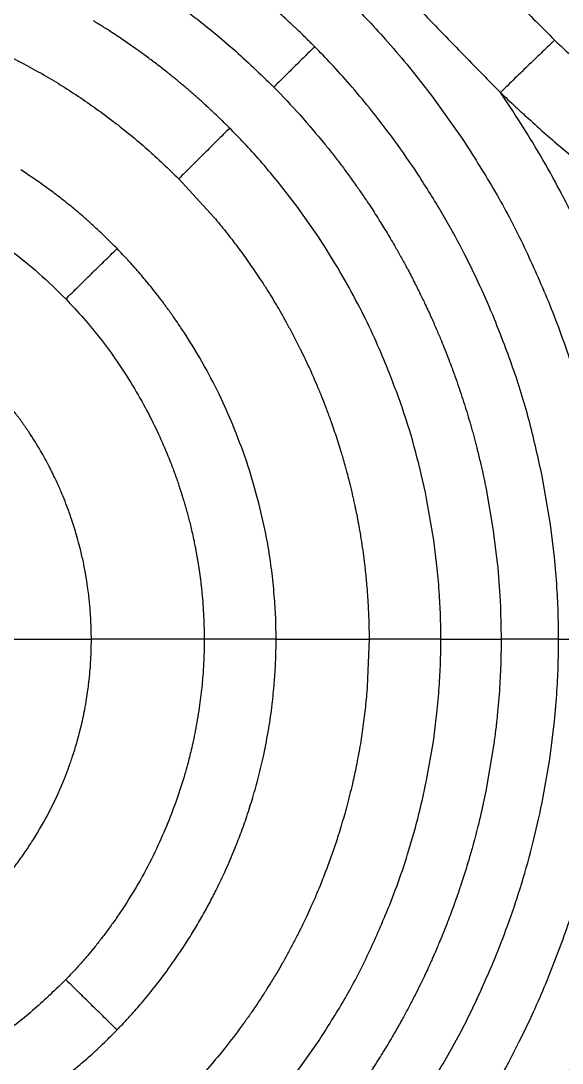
# Model space of a CAD drawing. Extents: x -51 to 27, y -13 to 136.
# Drawn here: x -7.87 to -1.08, y 40.51 to 53.58 of the extents above; entities that cross this region are included whole.
import ezdxf

# ---------------------------------------------------------------- set-up
doc = ezdxf.new("R2010")
doc.units = 0
doc.header["$MEASUREMENT"] = 0
doc.layers.add('GEOMETRY', color=2, linetype='Continuous', lineweight=25)

# ---------------------------------------------------------------- blocks, each defined once
blk = doc.blocks.new('2026 MONTERREY-BLOOM')
at = {"layer": 'GEOMETRY'}
for p, q in [((8.685, -30.715), (8.963, -31.068)), ((8.963, -31.068), (9.346, -31.606)), ((9.943, -31.205), (9.825, -31.03)), ((5.794, -32.112), (6.234, -32.593)), ((7.273, -32.455), (7.026, -32.137)), ((7.552, -32.853), (7.273, -32.455)), ((10.453, -36.448), (10.349, -35.839)), ((9.643, -35.979), (9.732, -36.494)), ((8.991, -36.643), (8.901, -36.119)), ((10.503, -36.857), (10.453, -36.448)), ((9.732, -36.494), (9.786, -36.927)), ((9.034, -36.997), (8.991, -36.643)), ((8.176, -37.67), (8.179, -37.885)), ((8.179, -37.885), (8.156, -38.478)), ((8.985, -39.167), (9.034, -38.772)), ((10.444, -39.389), (10.503, -38.913)), ((8.901, -39.651), (8.985, -39.167)), ((9.74, -39.222), (9.643, -39.791)), ((10.349, -39.931), (10.444, -39.389)), ((7.237, -43.363), (7.552, -42.917))]:
    blk.add_line(p, q, dxfattribs=at)
for points, knots in [([(-36.643, -38.985), (-36.643, -38.748), (-36.643, -38.251), (-36.643, -37.496), (-36.643, -36.717), (-36.642, -35.938), (-36.641, -35.155), (-36.639, -34.37), (-36.634, -33.124), (-36.625, -31.427), (-36.601, -28.728), (-36.556, -25.487), (-36.48, -22.003), (-36.384, -18.826), (-36.269, -15.952), (-36.147, -13.557), (-36.022, -11.643), (-35.908, -10.209), (-35.804, -9.111), (-35.717, -8.347), (-35.671, -7.917), (-35.598, -7.493), (-35.491, -7.08), (-35.34, -6.644), (-35.136, -6.19), (-34.87, -5.728), (-34.56, -5.294), (-34.209, -4.894), (-33.819, -4.53), (-33.396, -4.207), (-32.942, -3.927), (-32.492, -3.708), (-32.054, -3.541), (-31.634, -3.42), (-31.199, -3.331), (-30.75, -3.28), (-30.3, -3.229), (-29.656, -3.161), (-28.817, -3.082), (-27.505, -2.975), (-25.921, -2.869), (-23.953, -2.762), (-21.876, -2.668), (-19.679, -2.587), (-17.251, -2.514), (-14.59, -2.452), (-11.706, -2.403), (-8.819, -2.37), (-5.936, -2.35), (-3.055, -2.342), (-0.598, -2.339), (1.446, -2.34), (3.092, -2.342), (4.754, -2.346), (6.416, -2.353), (8.055, -2.365), (10.408, -2.386), (13.481, -2.429), (16.974, -2.505), (20.148, -2.601), (23.011, -2.715), (25.395, -2.836), (27.307, -2.961), (28.741, -3.074), (29.84, -3.178), (30.606, -3.264), (31.038, -3.31), (31.463, -3.38), (31.877, -3.486), (32.314, -3.634), (32.769, -3.836), (33.232, -4.099), (33.668, -4.406), (34.07, -4.756), (34.436, -5.143), (34.762, -5.565), (35.044, -6.017), (35.279, -6.492), (35.464, -6.985), (35.602, -7.491), (35.683, -8.01), (35.739, -8.534), (35.815, -9.23), (35.897, -10.097), (36.005, -11.408), (36.112, -12.993), (36.24, -15.339), (36.362, -18.173), (36.465, -21.457), (36.54, -24.706), (36.591, -27.93), (36.621, -30.803), (36.636, -33.323), (36.641, -34.922), (36.642, -35.963), (36.643, -36.444), (36.643, -36.924), (36.643, -37.402), (36.643, -37.896), (36.643, -38.424), (36.643, -38.792), (36.643, -38.985)], [0, 0, 0, 0, 0.005138, 0.010771, 0.016381, 0.022015, 0.027673, 0.03335, 0.039042, 0.054682, 0.070145, 0.097582, 0.124946, 0.145709, 0.16651, 0.187309, 0.197707, 0.208103, 0.218498, 0.221609, 0.224784, 0.227857, 0.230942, 0.234019, 0.237865, 0.24171, 0.245555, 0.249401, 0.253246, 0.257092, 0.260938, 0.264783, 0.267936, 0.271088, 0.274241, 0.277546, 0.280882, 0.284062, 0.291597, 0.299143, 0.312612, 0.326021, 0.341866, 0.357701, 0.373696, 0.394533, 0.415407, 0.436247, 0.457116, 0.477921, 0.498728, 0.51038, 0.52225, 0.534405, 0.54642, 0.558287, 0.569942, 0.597446, 0.624936, 0.645697, 0.666299, 0.687058, 0.697455, 0.707849, 0.718242, 0.721382, 0.724571, 0.72765, 0.730727, 0.733804, 0.737651, 0.741498, 0.745344, 0.74919, 0.753036, 0.756881, 0.760725, 0.76457, 0.768352, 0.772136, 0.775907, 0.779727, 0.783559, 0.79109, 0.798621, 0.812071, 0.825537, 0.849567, 0.873561, 0.896782, 0.920041, 0.943476, 0.95907, 0.97468, 0.978164, 0.981639, 0.985104, 0.988563, 0.992016, 0.995816, 1, 1, 1, 1]), ([(4.117, -28.954), (4.328, -29.056), (4.75, -29.262), (5.354, -29.626), (5.931, -30.03), (6.479, -30.472), (6.816, -30.799), (6.985, -30.962)], [0, 0, 0, 0, 0.200001, 0.400001, 0.600001, 0.800001, 1, 1, 1, 1]), ([(7.497, -30.455), (7.485, -30.443), (7.459, -30.417), (7.414, -30.373), (7.36, -30.319), (7.31, -30.271), (7.268, -30.231), (7.234, -30.199), (7.192, -30.159), (7.138, -30.109), (7.078, -30.054), (7.019, -30.002), (6.967, -29.956), (6.908, -29.904), (6.839, -29.845), (6.762, -29.78), (6.691, -29.722), (6.613, -29.658), (6.516, -29.581), (6.406, -29.495), (6.3, -29.416), (6.218, -29.355), (6.159, -29.313), (6.114, -29.281), (6.062, -29.244), (5.989, -29.194), (5.892, -29.127), (5.792, -29.061), (5.693, -28.997), (5.631, -28.958), (5.599, -28.937)], [0, 0, 0, 0, 0.020284, 0.0460614, 0.0773326, 0.1140984, 0.1306615, 0.1489291, 0.1718, 0.2021663, 0.2400281, 0.2716114, 0.2989387, 0.325228, 0.3695916, 0.4106456, 0.4483901, 0.4828251, 0.5346775, 0.6010072, 0.6552074, 0.6972778, 0.7272182, 0.7450286, 0.7649021, 0.8053985, 0.8542544, 0.9099721, 0.952921, 1, 1, 1, 1]), ([(9.453, -29.293), (9.5, -29.34), (9.59, -29.433), (9.724, -29.571), (9.854, -29.706), (10.027, -29.885), (10.241, -30.109), (10.417, -30.285), (10.505, -30.373)], [0, 0, 0, 0, 0.131509, 0.258136, 0.381564, 0.505122, 0.752571, 1, 1, 1, 1]), ([(7.939, -29.893), (8.016, -29.971), (8.179, -30.137), (8.429, -30.41), (8.597, -30.609), (8.685, -30.715)], [0, 0, 0, 0, 0.29537, 0.62871, 1, 1, 1, 1]), ([(8.784, -29.958), (8.956, -30.138), (9.301, -30.497), (9.65, -30.852), (9.825, -31.03)], [0, 0, 0, 0, 0.500021, 1, 1, 1, 1]), ([(6.431, -31.476), (6.423, -31.468), (6.405, -31.45), (6.375, -31.42), (6.338, -31.384), (6.291, -31.338), (6.239, -31.289), (6.191, -31.244), (6.15, -31.205), (6.111, -31.17), (6.067, -31.13), (6.022, -31.09), (5.977, -31.05), (5.913, -30.995), (5.83, -30.924), (5.726, -30.838), (5.609, -30.745), (5.486, -30.65), (5.364, -30.559), (5.265, -30.488), (5.16, -30.414), (5.06, -30.345), (4.946, -30.27), (4.841, -30.204), (4.764, -30.156), (4.725, -30.132)], [0, 0, 0, 0, 0.0157, 0.035318, 0.058853, 0.086305, 0.125664, 0.15761, 0.17694, 0.203089, 0.230753, 0.258397, 0.285993, 0.31359, 0.375188, 0.436786, 0.498384, 0.581298, 0.65205, 0.708031, 0.749242, 0.828859, 0.874687, 0.937145, 1, 1, 1, 1]), ([(10.505, -30.373), (10.456, -30.42), (10.359, -30.513), (10.189, -30.677), (10.009, -30.851), (9.886, -30.97), (9.825, -31.03)], [0, 0, 0, 0, 0.25, 0.5, 0.75, 1, 1, 1, 1]), ([(10.505, -30.373), (10.539, -30.405), (10.602, -30.466), (10.696, -30.555), (10.787, -30.642), (10.881, -30.73), (10.975, -30.818), (11.066, -30.901), (11.153, -30.98), (11.235, -31.054), (11.318, -31.127), (11.4, -31.2), (11.483, -31.272), (11.566, -31.343), (11.622, -31.39), (11.65, -31.414)], [0, 0, 0, 0, 0.090403, 0.169487, 0.249996, 0.33466, 0.417992, 0.499998, 0.57318, 0.644957, 0.715336, 0.787243, 0.85806, 0.927834, 1, 1, 1, 1]), ([(3.595, -30.539), (3.756, -30.621), (4.079, -30.787), (4.54, -31.075), (4.982, -31.391), (5.403, -31.735), (5.663, -31.986), (5.794, -32.112)], [0, 0, 0, 0, 0.2, 0.4, 0.6, 0.8, 1, 1, 1, 1]), ([(7.497, -30.455), (7.454, -30.497), (7.369, -30.581), (7.241, -30.709), (7.112, -30.836), (7.027, -30.92), (6.985, -30.962)], [0, 0, 0, 0, 0.2505589, 0.5000438, 0.7494769, 1, 1, 1, 1]), ([(8.183, -31.222), (8.102, -31.123), (7.947, -30.936), (7.717, -30.681), (7.567, -30.527), (7.497, -30.455)], [0, 0, 0, 0, 0.373, 0.706339, 1, 1, 1, 1]), ([(6.985, -30.962), (7.096, -31.077), (7.318, -31.308), (7.522, -31.554), (7.625, -31.677)], [0, 0, 0, 0, 0.500002, 1, 1, 1, 1]), ([(9.825, -31.03), (9.888, -31.09), (10.004, -31.198), (10.197, -31.375), (10.392, -31.55), (10.603, -31.732), (10.804, -31.901), (10.94, -32.009), (11.008, -32.063)], [0, 0, 0, 0, 0.166908, 0.301805, 0.500001, 0.667267, 0.834258, 1, 1, 1, 1]), ([(8.791, -32.053), (8.695, -31.911), (8.502, -31.626), (8.29, -31.357), (8.183, -31.222)], [0, 0, 0, 0, 0.4999555, 1, 1, 1, 1]), ([(11.055, -33.285), (11.001, -33.159), (10.89, -32.899), (10.699, -32.502), (10.48, -32.083), (10.229, -31.646), (10.041, -31.355), (9.943, -31.205)], [0, 0, 0, 0, 0.1730403, 0.3595524, 0.5595438, 0.773023, 1, 1, 1, 1]), ([(6.431, -31.476), (6.378, -31.529), (6.272, -31.635), (6.112, -31.795), (5.952, -31.954), (5.847, -32.059), (5.794, -32.112)], [0, 0, 0, 0, 0.250717, 0.499918, 0.749215, 1, 1, 1, 1]), ([(7.026, -32.137), (6.955, -32.052), (6.822, -31.891), (6.622, -31.671), (6.492, -31.538), (6.431, -31.476)], [0, 0, 0, 0, 0.372403, 0.705743, 1, 1, 1, 1]), ([(9.346, -31.606), (9.479, -31.814), (9.745, -32.23), (10.094, -32.883), (10.291, -33.335), (10.39, -33.561)], [0, 0, 0, 0, 0.33338, 0.666714, 1, 1, 1, 1]), ([(7.625, -31.677), (7.655, -31.715), (7.721, -31.797), (7.819, -31.924), (7.919, -32.06), (8.013, -32.19), (8.104, -32.322), (8.161, -32.407), (8.191, -32.451)], [0, 0, 0, 0, 0.1520146, 0.330698, 0.5, 0.6808795, 0.8332647, 1, 1, 1, 1]), ([(5.02, -32.987), (4.998, -32.965), (4.95, -32.916), (4.877, -32.844), (4.789, -32.76), (4.695, -32.674), (4.598, -32.588), (4.518, -32.52), (4.445, -32.459), (4.373, -32.401), (4.295, -32.339), (4.217, -32.28), (4.138, -32.222), (4.058, -32.165), (3.975, -32.107), (3.893, -32.052), (3.839, -32.016), (3.814, -31.999)], [0, 0, 0, 0, 0.0588386, 0.1333607, 0.1963226, 0.2921165, 0.3775468, 0.4449807, 0.4944187, 0.5599508, 0.6228632, 0.6853635, 0.7485647, 0.8109237, 0.8744705, 0.9419196, 1, 1, 1, 1]), ([(9.751, -33.871), (9.692, -33.731), (9.568, -33.44), (9.348, -32.995), (9.092, -32.526), (8.893, -32.214), (8.791, -32.053)], [0, 0, 0, 0, 0.221415, 0.461876, 0.721399, 1, 1, 1, 1]), ([(2.898, -32.503), (3.033, -32.579), (3.303, -32.732), (3.683, -33), (4.045, -33.292), (4.266, -33.509), (4.377, -33.618)], [0, 0, 0, 0, 0.249997, 0.499996, 0.749997, 1, 1, 1, 1]), ([(8.191, -32.451), (8.208, -32.477), (8.245, -32.535), (8.299, -32.62), (8.354, -32.707), (8.405, -32.791), (8.458, -32.881), (8.518, -32.984), (8.586, -33.103), (8.663, -33.246), (8.742, -33.398), (8.817, -33.548), (8.891, -33.703), (8.961, -33.853), (9.027, -34.006), (9.067, -34.1), (9.086, -34.145)], [0, 0, 0, 0, 0.0486863, 0.1080188, 0.1568, 0.2090673, 0.2630705, 0.3188661, 0.3957347, 0.4778684, 0.5722096, 0.6641669, 0.7395395, 0.8403684, 0.9234315, 1, 1, 1, 1]), ([(6.234, -32.593), (6.26, -32.623), (6.31, -32.684), (6.385, -32.776), (6.458, -32.87), (6.529, -32.964), (6.6, -33.06), (6.669, -33.156), (6.737, -33.254), (6.781, -33.32), (6.803, -33.352)], [0, 0, 0, 0, 0.124998, 0.249997, 0.373866, 0.499999, 0.625004, 0.750003, 0.875002, 1, 1, 1, 1]), ([(8.383, -34.421), (8.332, -34.301), (8.225, -34.05), (8.035, -33.667), (7.813, -33.262), (7.641, -32.992), (7.552, -32.853)], [0, 0, 0, 0, 0.220528, 0.460694, 0.720512, 1, 1, 1, 1]), ([(4.377, -33.618), (4.43, -33.566), (4.536, -33.462), (4.698, -33.303), (4.86, -33.144), (4.967, -33.039), (5.02, -32.987)], [0, 0, 0, 0, 0.250617, 0.500761, 0.750435, 1, 1, 1, 1]), ([(6.49, -35.243), (6.436, -35.116), (6.323, -34.851), (6.114, -34.45), (5.926, -34.136), (5.779, -33.916), (5.695, -33.795), (5.613, -33.684), (5.536, -33.581), (5.461, -33.487), (5.392, -33.401), (5.303, -33.296), (5.204, -33.182), (5.101, -33.072), (5.043, -33.011), (5.02, -32.987)], [0, 0, 0, 0, 0.15274, 0.319398, 0.499991, 0.557754, 0.612127, 0.66311, 0.710703, 0.754903, 0.795711, 0.833127, 0.907231, 0.962857, 1, 1, 1, 1]), ([(6.803, -33.352), (6.824, -33.385), (6.87, -33.455), (6.937, -33.561), (7.001, -33.668), (7.063, -33.772), (7.126, -33.884), (7.194, -34.008), (7.262, -34.138), (7.326, -34.264), (7.389, -34.394), (7.445, -34.516), (7.501, -34.643), (7.534, -34.721), (7.552, -34.765)], [0, 0, 0, 0, 0.071925, 0.1579, 0.234636, 0.305958, 0.385194, 0.475636, 0.569752, 0.660916, 0.738834, 0.841279, 0.91198, 1, 1, 1, 1]), ([(10.39, -33.561), (10.439, -33.682), (10.54, -33.931), (10.679, -34.324), (10.812, -34.747), (10.937, -35.202), (11.005, -35.518), (11.04, -35.68)], [0, 0, 0, 0, 0.175596, 0.363386, 0.563378, 0.775579, 1, 1, 1, 1]), ([(4.377, -33.618), (4.452, -33.698), (4.607, -33.861), (4.82, -34.123), (5.026, -34.404), (5.218, -34.702), (5.391, -35.008), (5.538, -35.302), (5.619, -35.493), (5.657, -35.584)], [0, 0, 0, 0, 0.139675, 0.285664, 0.428498, 0.582295, 0.73612, 0.875351, 1, 1, 1, 1]), ([(10.349, -35.839), (10.3, -35.615), (10.201, -35.168), (10.002, -34.511), (9.835, -34.084), (9.751, -33.871)], [0, 0, 0, 0, 0.33338, 0.666713, 1, 1, 1, 1]), ([(9.086, -34.145), (9.1, -34.18), (9.131, -34.258), (9.176, -34.371), (9.226, -34.504), (9.274, -34.638), (9.322, -34.779), (9.364, -34.906), (9.403, -35.032), (9.435, -35.137), (9.46, -35.223), (9.478, -35.289), (9.496, -35.354), (9.513, -35.42), (9.529, -35.48), (9.544, -35.543), (9.561, -35.613), (9.579, -35.689), (9.596, -35.767), (9.612, -35.839), (9.628, -35.911), (9.638, -35.957), (9.643, -35.979)], [0, 0, 0, 0, 0.0590396, 0.1306098, 0.1906529, 0.2814462, 0.3532938, 0.4229895, 0.4905342, 0.559483, 0.5948255, 0.6304579, 0.6658796, 0.7011039, 0.7361307, 0.762534, 0.8029977, 0.8486142, 0.8850706, 0.9269636, 0.9652728, 1, 1, 1, 1]), ([(8.901, -36.119), (8.858, -35.926), (8.773, -35.54), (8.6, -34.973), (8.456, -34.605), (8.383, -34.421)], [0, 0, 0, 0, 0.333379, 0.666713, 1, 1, 1, 1]), ([(4.698, -37.885), (4.698, -37.847), (4.696, -37.77), (4.693, -37.664), (4.687, -37.55), (4.678, -37.449), (4.667, -37.344), (4.654, -37.244), (4.636, -37.119), (4.61, -36.975), (4.57, -36.792), (4.518, -36.591), (4.455, -36.39), (4.397, -36.229), (4.36, -36.135), (4.344, -36.095), (4.344, -36.095), (4.344, -36.095), (4.344, -36.095), (4.344, -36.095), (4.344, -36.095), (4.344, -36.095), (4.343, -36.095), (4.343, -36.095), (4.343, -36.094), (4.343, -36.094), (4.343, -36.092), (4.34, -36.087), (4.333, -36.069), (4.316, -36.029), (4.287, -35.962), (4.238, -35.856), (4.163, -35.704), (4.053, -35.505), (3.957, -35.351), (3.89, -35.251), (3.867, -35.217), (3.843, -35.184), (3.82, -35.15), (3.795, -35.116), (3.77, -35.082), (3.742, -35.044), (3.71, -35.003), (3.676, -34.96), (3.636, -34.909), (3.59, -34.854), (3.544, -34.8), (3.505, -34.757), (3.469, -34.716), (3.427, -34.671), (3.38, -34.623), (3.349, -34.59), (3.334, -34.575)], [0, 0, 0, 0, 0.0313467, 0.0625805, 0.0864636, 0.1251674, 0.1454102, 0.1726042, 0.2070448, 0.248732, 0.291899, 0.3604014, 0.4179447, 0.4645277, 0.5001492, 0.5001495, 0.5001498, 0.5001503, 0.5001511, 0.5001526, 0.5001554, 0.5001606, 0.5001703, 0.5001894, 0.5002293, 0.5003182, 0.5006059, 0.5015371, 0.504823, 0.5170886, 0.5369459, 0.5643946, 0.6127999, 0.674698, 0.7500869, 0.7613153, 0.7725299, 0.7837308, 0.7949179, 0.8062369, 0.8179491, 0.8294518, 0.8449261, 0.8600045, 0.8746872, 0.8976607, 0.9187579, 0.9326804, 0.9450309, 0.963354, 0.9828869, 1, 1, 1, 1]), ([(7.552, -34.765), (7.566, -34.799), (7.592, -34.864), (7.628, -34.955), (7.667, -35.06), (7.707, -35.169), (7.748, -35.288), (7.783, -35.394), (7.821, -35.515), (7.852, -35.617), (7.872, -35.689), (7.884, -35.732), (7.897, -35.778), (7.911, -35.833), (7.924, -35.881), (7.936, -35.931), (7.95, -35.989), (7.965, -36.053), (7.979, -36.117), (7.993, -36.178), (8.006, -36.238), (8.014, -36.276), (8.018, -36.294)], [0, 0, 0, 0, 0.069995, 0.130734, 0.183298, 0.279238, 0.348275, 0.418439, 0.489731, 0.586427, 0.616759, 0.631175, 0.669684, 0.705245, 0.737856, 0.76235, 0.802925, 0.848504, 0.885081, 0.927002, 0.965307, 1, 1, 1, 1]), ([(6.798, -36.179), (6.755, -36.02), (6.669, -35.703), (6.55, -35.397), (6.49, -35.243)], [0, 0, 0, 0, 0.500031, 1, 1, 1, 1]), ([(5.657, -35.584), (5.662, -35.596), (5.674, -35.627), (5.696, -35.682), (5.719, -35.743), (5.743, -35.806), (5.764, -35.865), (5.785, -35.925), (5.804, -35.982), (5.819, -36.03), (5.834, -36.078), (5.846, -36.114), (5.853, -36.139), (5.855, -36.146), (5.859, -36.16), (5.866, -36.184), (5.877, -36.22), (5.887, -36.256), (5.897, -36.292), (5.91, -36.34), (5.926, -36.401), (5.945, -36.478), (5.965, -36.563), (5.983, -36.648), (5.995, -36.704), (6, -36.729)], [0, 0, 0, 0, 0.0335226, 0.0830526, 0.1485916, 0.1974619, 0.2499661, 0.3071996, 0.3570109, 0.3993997, 0.4343658, 0.4820284, 0.4947249, 0.4993756, 0.4999979, 0.53136, 0.5627229, 0.5940864, 0.6254507, 0.6568156, 0.718427, 0.7826016, 0.8553749, 0.9381437, 1, 1, 1, 1]), ([(6.963, -37.059), (6.957, -37.009), (6.938, -36.861), (6.889, -36.566), (6.832, -36.324), (6.798, -36.179)], [0, 0, 0, 0, 0.168571, 0.500014, 1, 1, 1, 1]), ([(8.018, -36.294), (8.026, -36.332), (8.04, -36.407), (8.062, -36.529), (8.084, -36.66), (8.104, -36.802), (8.121, -36.934), (8.134, -37.049), (8.145, -37.154), (8.152, -37.243), (8.159, -37.329), (8.164, -37.408), (8.169, -37.495), (8.173, -37.582), (8.175, -37.64), (8.176, -37.67)], [0, 0, 0, 0, 0.0841, 0.163631, 0.269067, 0.372544, 0.474473, 0.555572, 0.622559, 0.703028, 0.749355, 0.810648, 0.874361, 0.937146, 1, 1, 1, 1]), ([(6, -36.729), (6, -36.729), (6, -36.73), (6.001, -36.734), (6.003, -36.747), (6.008, -36.773), (6.016, -36.817), (6.026, -36.87), (6.034, -36.922), (6.041, -36.964), (6.046, -36.994), (6.048, -37.01), (6.049, -37.017), (6.05, -37.021), (6.051, -37.033), (6.055, -37.06), (6.061, -37.104), (6.068, -37.153), (6.073, -37.2), (6.078, -37.238), (6.081, -37.272), (6.088, -37.342), (6.097, -37.449), (6.105, -37.599), (6.11, -37.745), (6.112, -37.842), (6.113, -37.885)], [0, 0, 0, 0, 0.001165, 0.003216, 0.009977, 0.034135, 0.072474, 0.124995, 0.172751, 0.209504, 0.235253, 0.249999, 0.251183, 0.25325, 0.260036, 0.284217, 0.322542, 0.375013, 0.411059, 0.443908, 0.47356, 0.500016, 0.625011, 0.750006, 0.888404, 1, 1, 1, 1]), ([(9.786, -36.927), (9.8, -37.086), (9.828, -37.405), (9.832, -37.725), (9.834, -37.885)], [0, 0, 0, 0, 0.500002, 1, 1, 1, 1]), ([(10.555, -37.885), (10.554, -37.784), (10.552, -37.568), (10.536, -37.225), (10.514, -36.984), (10.503, -36.857)], [0, 0, 0, 0, 0.294616, 0.627956, 1, 1, 1, 1]), ([(7.014, -37.885), (7.013, -37.806), (7.011, -37.636), (6.996, -37.36), (6.974, -37.164), (6.963, -37.059)], [0, 0, 0, 0, 0.284946, 0.618289, 1, 1, 1, 1]), ([(9.079, -37.885), (9.079, -37.798), (9.077, -37.612), (9.063, -37.316), (9.044, -37.107), (9.034, -36.997)], [0, 0, 0, 0, 0.294425, 0.627765, 1, 1, 1, 1]), ([(3.334, -41.195), (3.359, -41.169), (3.413, -41.114), (3.484, -41.038), (3.562, -40.95), (3.627, -40.871), (3.703, -40.777), (3.784, -40.671), (3.878, -40.538), (4.015, -40.33), (4.177, -40.048), (4.296, -39.791), (4.358, -39.639), (4.374, -39.6), (4.392, -39.553), (4.412, -39.498), (4.434, -39.437), (4.467, -39.34), (4.511, -39.201), (4.563, -39.01), (4.604, -38.827), (4.632, -38.67), (4.65, -38.555), (4.663, -38.458), (4.673, -38.371), (4.682, -38.279), (4.689, -38.183), (4.694, -38.082), (4.697, -37.985), (4.698, -37.918), (4.698, -37.885)], [0, 0, 0, 0, 0.029186, 0.062544, 0.085328, 0.125136, 0.145946, 0.183968, 0.234205, 0.278727, 0.387288, 0.499998, 0.509648, 0.521334, 0.535057, 0.550815, 0.56861, 0.58844, 0.634208, 0.688117, 0.750167, 0.786906, 0.818591, 0.845223, 0.866802, 0.890115, 0.921162, 0.945048, 0.973045, 1, 1, 1, 1]), ([(3.617, -37.885), (3.689, -37.885), (3.832, -37.885), (4.048, -37.885), (4.267, -37.885), (4.484, -37.885), (4.627, -37.885), (4.698, -37.885)], [0, 0, 0, 0, 0.2005266, 0.4007775, 0.6008717, 0.8003458, 1, 1, 1, 1]), ([(6.113, -37.885), (6.112, -37.942), (6.111, -38.065), (6.102, -38.265), (6.083, -38.495), (6.057, -38.709), (6.027, -38.892), (6.002, -39.031), (5.976, -39.157), (5.944, -39.297), (5.909, -39.438), (5.879, -39.541), (5.867, -39.584)], [0, 0, 0, 0, 0.0986096, 0.2148126, 0.348602, 0.4999685, 0.5899923, 0.6721504, 0.7464445, 0.8128762, 0.9221547, 1, 1, 1, 1]), ([(7.014, -37.885), (6.939, -37.885), (6.789, -37.885), (6.562, -37.885), (6.336, -37.885), (6.187, -37.885), (6.113, -37.885)], [0, 0, 0, 0, 0.251185, 0.499979, 0.748799, 1, 1, 1, 1]), ([(6.49, -40.527), (6.517, -40.459), (6.572, -40.32), (6.65, -40.1), (6.725, -39.862), (6.796, -39.605), (6.864, -39.317), (6.922, -39.014), (6.965, -38.714), (6.991, -38.45), (7.006, -38.226), (7.013, -38.042), (7.013, -37.933), (7.014, -37.885)], [0, 0, 0, 0, 0.079873, 0.165924, 0.258156, 0.356571, 0.461175, 0.585512, 0.698318, 0.796176, 0.879079, 0.947022, 1, 1, 1, 1]), ([(9.079, -37.885), (9.004, -37.885), (8.854, -37.885), (8.628, -37.885), (8.402, -37.885), (8.254, -37.885), (8.179, -37.885)], [0, 0, 0, 0, 0.2507169, 0.4999179, 0.7492154, 1, 1, 1, 1]), ([(9.034, -38.772), (9.044, -38.663), (9.063, -38.454), (9.077, -38.158), (9.079, -37.972), (9.079, -37.885)], [0, 0, 0, 0, 0.37221, 0.70555, 1, 1, 1, 1]), ([(9.834, -37.885), (9.834, -37.979), (9.832, -38.18), (9.817, -38.5), (9.797, -38.724), (9.786, -38.843)], [0, 0, 0, 0, 0.294647, 0.627987, 1, 1, 1, 1]), ([(10.555, -37.885), (10.475, -37.885), (10.315, -37.885), (10.073, -37.885), (9.914, -37.885), (9.834, -37.885)], [0, 0, 0, 0, 0.3338708, 0.66619, 1, 1, 1, 1]), ([(10.503, -38.913), (10.514, -38.786), (10.536, -38.545), (10.552, -38.202), (10.554, -37.986), (10.555, -37.885)], [0, 0, 0, 0, 0.3720117, 0.7053513, 1, 1, 1, 1]), ([(8.156, -38.478), (8.153, -38.52), (8.146, -38.604), (8.133, -38.729), (8.119, -38.855), (8.103, -38.979), (8.085, -39.104), (8.065, -39.228), (8.042, -39.352), (8.026, -39.434), (8.018, -39.476)], [0, 0, 0, 0, 0.1249981, 0.2499962, 0.3756914, 0.4999985, 0.6250043, 0.7500039, 0.8750019, 1, 1, 1, 1]), ([(9.786, -38.843), (9.782, -38.875), (9.776, -38.935), (9.769, -38.998), (9.757, -39.093), (9.748, -39.159), (9.74, -39.222)], [0, 0, 0, 0, 0.250001, 0.47437, 0.500002, 1, 1, 1, 1]), ([(36.859, -38.985), (36.859, -39.022), (36.859, -39.104), (36.859, -39.239), (36.859, -39.396), (36.859, -39.568), (36.859, -39.736), (36.859, -39.877), (36.859, -39.976), (36.859, -40.077), (36.859, -40.194), (36.859, -40.34), (36.859, -40.483), (36.859, -40.621), (36.859, -40.823), (36.859, -41.098), (36.859, -41.453), (36.859, -41.82), (36.858, -42.212), (36.858, -42.618), (36.857, -43.039), (36.855, -43.462), (36.854, -43.893), (36.852, -44.335), (36.849, -45.064), (36.843, -46.07), (36.836, -47.022), (36.831, -47.633), (36.828, -47.913), (36.826, -48.213), (36.822, -48.535), (36.819, -48.88), (36.815, -49.226), (36.807, -49.906), (36.793, -50.909), (36.772, -52.226), (36.748, -53.511), (36.723, -54.715), (36.695, -55.842), (36.674, -56.641), (36.659, -57.171), (36.651, -57.441), (36.643, -57.709), (36.634, -57.975), (36.626, -58.239), (36.607, -58.826), (36.576, -59.723), (36.54, -60.635), (36.515, -61.236), (36.502, -61.54), (36.489, -61.84), (36.474, -62.155), (36.458, -62.501), (36.434, -63.003), (36.402, -63.633), (36.361, -64.364), (36.324, -64.988), (36.291, -65.509), (36.264, -65.92), (36.245, -66.194), (36.235, -66.339), (36.232, -66.374), (36.23, -66.409), (36.227, -66.443), (36.224, -66.478), (36.222, -66.512), (36.219, -66.547), (36.202, -66.781), (36.169, -67.208), (36.117, -67.82), (36.064, -68.396), (36.011, -68.934), (35.958, -69.431), (35.907, -69.882), (35.858, -70.263), (35.795, -70.569), (35.731, -70.824), (35.665, -71.043), (35.608, -71.209), (35.566, -71.323), (35.532, -71.409), (35.497, -71.495), (35.461, -71.58), (35.423, -71.664), (35.351, -71.817), (35.28, -71.955), (35.211, -72.079), (35.186, -72.123), (35.158, -72.17), (35.119, -72.236), (34.999, -72.43), (34.784, -72.739), (34.483, -73.096), (34.184, -73.398), (33.895, -73.652), (33.59, -73.886), (33.269, -74.098), (32.934, -74.287), (32.564, -74.465), (32.157, -74.623), (31.712, -74.754), (31.259, -74.849), (30.8, -74.902), (30.344, -74.954), (29.886, -75.002), (29.441, -75.046), (29.006, -75.087), (28.583, -75.124), (28.161, -75.158), (27.739, -75.191), (27.315, -75.223), (26.731, -75.263), (25.992, -75.311), (25.095, -75.363), (24.191, -75.41), (23.309, -75.453), (22.377, -75.495), (21.391, -75.536), (20.304, -75.576), (19.184, -75.614), (18.079, -75.647), (16.991, -75.677), (16.207, -75.696), (15.689, -75.708), (15.444, -75.713), (15.198, -75.719), (14.951, -75.724), (14.703, -75.729), (14.453, -75.734), (13.759, -75.748), (12.604, -75.768), (11.388, -75.786), (10.554, -75.796), (10.116, -75.801), (9.68, -75.806), (9.248, -75.81), (8.828, -75.814), (8.28, -75.819), (7.585, -75.825), (6.735, -75.83), (5.853, -75.835), (4.966, -75.839), (3.975, -75.842), (2.91, -75.844), (1.754, -75.846), (0.609, -75.847), (-0.455, -75.847), (-1.44, -75.846), (-2.343, -75.845), (-3.238, -75.843), (-3.829, -75.842), (-4.118, -75.841)], [0, 0, 0, 0, 0.0015205, 0.0033457, 0.0054756, 0.007915, 0.0103829, 0.0122963, 0.0136552, 0.0144139, 0.0164289, 0.0184285, 0.0203659, 0.0222411, 0.0240541, 0.0286038, 0.0334271, 0.0385312, 0.0435423, 0.0493867, 0.0550992, 0.0606799, 0.0666233, 0.0726617, 0.0786535, 0.0963497, 0.113627, 0.1174481, 0.121248, 0.1250268, 0.1296573, 0.1343866, 0.1390883, 0.1437626, 0.1620811, 0.1799649, 0.1974138, 0.2144282, 0.2290414, 0.2433183, 0.2470019, 0.2506624, 0.2542999, 0.2579143, 0.2615057, 0.265074, 0.2818429, 0.2980744, 0.3022367, 0.3063621, 0.3104507, 0.3145025, 0.3191882, 0.3245637, 0.3349686, 0.3449124, 0.3543951, 0.3604013, 0.3662067, 0.3711496, 0.3716267, 0.3721023, 0.3725764, 0.3730489, 0.37352, 0.3739896, 0.3744577, 0.3749243, 0.3835541, 0.3918977, 0.3999554, 0.4071383, 0.4139151, 0.4202961, 0.4256539, 0.4295637, 0.4329884, 0.436386, 0.4388658, 0.4401192, 0.4413721, 0.4426249, 0.443878, 0.4451317, 0.4463864, 0.4507691, 0.4514578, 0.4521466, 0.4528356, 0.4537108, 0.455254, 0.4621392, 0.4690242, 0.4742408, 0.4794587, 0.4846756, 0.4898923, 0.4951112, 0.5003286, 0.5066101, 0.5128922, 0.519174, 0.5254609, 0.5317008, 0.5378835, 0.5442016, 0.5499516, 0.55566, 0.5615042, 0.5671845, 0.5729289, 0.5788098, 0.5910574, 0.6030653, 0.6154142, 0.6279319, 0.6390692, 0.6533928, 0.6681633, 0.6833808, 0.6990455, 0.7132005, 0.7277021, 0.7310052, 0.7343258, 0.7376638, 0.7410194, 0.7443924, 0.7477829, 0.7511908, 0.7726989, 0.7948379, 0.8007406, 0.8066865, 0.8126757, 0.8184869, 0.8242755, 0.829799, 0.8408264, 0.8525895, 0.8644161, 0.8767764, 0.8887042, 0.904785, 0.9201624, 0.9358208, 0.9514061, 0.963534, 0.9759348, 0.9882033, 1, 1, 1, 1]), ([(36.643, -38.985), (36.643, -39.828), (36.644, -41.551), (36.638, -44.154), (36.623, -46.796), (36.598, -49.436), (36.56, -52.073), (36.508, -54.709), (36.443, -57.234), (36.364, -59.65), (36.27, -61.957), (36.155, -64.262), (36.031, -66.228), (35.9, -67.852), (35.802, -68.877), (35.716, -69.638), (35.663, -70.134), (35.567, -70.618), (35.44, -71.049), (35.293, -71.432), (35.137, -71.768), (34.958, -72.092), (34.757, -72.403), (34.535, -72.7), (34.293, -72.981), (34.032, -73.244), (33.754, -73.488), (33.46, -73.713), (33.15, -73.917), (32.828, -74.099), (32.47, -74.269), (32.078, -74.421), (31.65, -74.547), (31.21, -74.637), (30.76, -74.689), (30.304, -74.741), (29.845, -74.789), (29.117, -74.861), (28.118, -74.947), (26.517, -75.064), (24.581, -75.177), (22.165, -75.291), (19.603, -75.387), (16.893, -75.466), (14.119, -75.527), (11.282, -75.573), (9.295, -75.594), (8.222, -75.603), (8.062, -75.605), (7.902, -75.606), (7.75, -75.607), (7.619, -75.608), (7.509, -75.609), (7.406, -75.61), (7.287, -75.61), (6.823, -75.614), (5.731, -75.62), (3.332, -75.628), (-0.049, -75.632), (-2.762, -75.627), (-4.118, -75.625)], [0, 0, 0, 0, 0.034488, 0.070526, 0.106569, 0.142591, 0.178588, 0.214528, 0.250471, 0.281965, 0.313469, 0.344975, 0.376447, 0.394063, 0.411668, 0.418581, 0.425411, 0.432079, 0.438744, 0.443794, 0.448844, 0.453894, 0.458943, 0.463993, 0.469043, 0.474092, 0.479142, 0.484192, 0.489242, 0.494293, 0.499343, 0.505424, 0.511505, 0.517586, 0.523766, 0.530042, 0.536349, 0.542658, 0.560012, 0.577374, 0.608371, 0.639386, 0.67635, 0.71332, 0.75032, 0.789907, 0.829466, 0.831649, 0.833831, 0.836013, 0.838185, 0.84005, 0.841408, 0.842657, 0.844259, 0.846315, 0.861623, 0.88897, 0.944497, 1, 1, 1, 1]), ([(5.867, -39.584), (5.836, -39.686), (5.774, -39.889), (5.696, -40.087), (5.657, -40.186)], [0, 0, 0, 0, 0.50002, 1, 1, 1, 1]), ([(8.018, -39.476), (8.011, -39.512), (7.995, -39.586), (7.968, -39.708), (7.936, -39.84), (7.901, -39.974), (7.866, -40.102), (7.83, -40.223), (7.796, -40.335), (7.762, -40.44), (7.73, -40.535), (7.697, -40.63), (7.662, -40.724), (7.625, -40.82), (7.588, -40.914), (7.563, -40.976), (7.552, -41.005)], [0, 0, 0, 0, 0.069377, 0.142421, 0.23358, 0.322861, 0.403409, 0.481052, 0.560309, 0.622884, 0.686307, 0.748605, 0.810929, 0.874473, 0.941964, 1, 1, 1, 1]), ([(8.383, -41.349), (8.432, -41.228), (8.533, -40.974), (8.669, -40.569), (8.797, -40.125), (8.866, -39.813), (8.901, -39.651)], [0, 0, 0, 0, 0.220239, 0.460308, 0.720223, 1, 1, 1, 1]), ([(9.643, -39.791), (9.632, -39.841), (9.614, -39.93), (9.581, -40.076), (9.547, -40.217), (9.509, -40.368), (9.468, -40.517), (9.419, -40.688), (9.37, -40.844), (9.328, -40.971), (9.295, -41.071), (9.258, -41.177), (9.216, -41.291), (9.174, -41.404), (9.131, -41.513), (9.101, -41.588), (9.086, -41.625)], [0, 0, 0, 0, 0.080003, 0.141338, 0.233183, 0.307164, 0.384724, 0.47532, 0.58472, 0.640916, 0.684605, 0.748828, 0.816763, 0.874462, 0.937442, 1, 1, 1, 1]), ([(9.751, -41.899), (9.807, -41.758), (9.924, -41.465), (10.08, -40.996), (10.229, -40.481), (10.308, -40.119), (10.349, -39.931)], [0, 0, 0, 0, 0.2198582, 0.4598008, 0.7198422, 1, 1, 1, 1]), ([(11.04, -40.09), (10.987, -40.331), (10.88, -40.812), (10.662, -41.521), (10.481, -41.979), (10.39, -42.209)], [0, 0, 0, 0, 0.333377, 0.66671, 1, 1, 1, 1]), ([(5.657, -40.186), (5.611, -40.295), (5.513, -40.524), (5.332, -40.874), (5.16, -41.16), (5.017, -41.373), (4.924, -41.505), (4.834, -41.625), (4.749, -41.733), (4.656, -41.846), (4.558, -41.959), (4.461, -42.065), (4.402, -42.126), (4.377, -42.152)], [0, 0, 0, 0, 0.14997, 0.316652, 0.500061, 0.57409, 0.642783, 0.706136, 0.764148, 0.816818, 0.892726, 0.953788, 1, 1, 1, 1]), ([(5.02, -42.783), (5.044, -42.758), (5.102, -42.697), (5.205, -42.586), (5.338, -42.435), (5.497, -42.241), (5.678, -42.002), (5.82, -41.794), (5.921, -41.637), (5.976, -41.548), (6.028, -41.46), (6.079, -41.373), (6.128, -41.286), (6.174, -41.201), (6.219, -41.116), (6.291, -40.974), (6.384, -40.779), (6.455, -40.609), (6.49, -40.527)], [0, 0, 0, 0, 0.037655, 0.093587, 0.16779, 0.26026, 0.370987, 0.499962, 0.539076, 0.57757, 0.615445, 0.6527, 0.689337, 0.725355, 0.760755, 0.795536, 0.900818, 1, 1, 1, 1]), ([(7.552, -41.005), (7.534, -41.048), (7.501, -41.127), (7.449, -41.244), (7.4, -41.352), (7.348, -41.461), (7.292, -41.574), (7.229, -41.696), (7.162, -41.822), (7.094, -41.944), (7.021, -42.07), (6.95, -42.187), (6.876, -42.305), (6.828, -42.378), (6.803, -42.417)], [0, 0, 0, 0, 0.08679, 0.159993, 0.239991, 0.308832, 0.386708, 0.475924, 0.565708, 0.655561, 0.737663, 0.837319, 0.912157, 1, 1, 1, 1]), ([(7.552, -42.917), (7.658, -42.75), (7.87, -42.417), (8.148, -41.892), (8.305, -41.53), (8.383, -41.349)], [0, 0, 0, 0, 0.33338, 0.666714, 1, 1, 1, 1]), ([(9.086, -41.625), (9.078, -41.643), (9.06, -41.685), (9.031, -41.754), (9.002, -41.821), (8.976, -41.881), (8.947, -41.947), (8.911, -42.026), (8.871, -42.11), (8.826, -42.204), (8.77, -42.317), (8.701, -42.452), (8.64, -42.566), (8.595, -42.648), (8.567, -42.699), (8.54, -42.746), (8.513, -42.795), (8.475, -42.861), (8.427, -42.942), (8.378, -43.024), (8.341, -43.083), (8.313, -43.128), (8.285, -43.172), (8.253, -43.223), (8.221, -43.272), (8.2, -43.303), (8.191, -43.319)], [0, 0, 0, 0, 0.030906, 0.071382, 0.116689, 0.144867, 0.174879, 0.229104, 0.279998, 0.320184, 0.392174, 0.47711, 0.557694, 0.594273, 0.623069, 0.649494, 0.678711, 0.710722, 0.768358, 0.825501, 0.860199, 0.87798, 0.908175, 0.941533, 0.97147, 1, 1, 1, 1]), ([(8.791, -43.717), (8.913, -43.523), (9.158, -43.137), (9.479, -42.529), (9.661, -42.109), (9.751, -41.899)], [0, 0, 0, 0, 0.33338, 0.666713, 1, 1, 1, 1]), ([(4.377, -42.152), (4.249, -42.277), (3.993, -42.526), (3.571, -42.858), (3.269, -43.048), (3.118, -43.143)], [0, 0, 0, 0, 0.333336, 0.666669, 1, 1, 1, 1]), ([(5.02, -42.783), (4.967, -42.731), (4.86, -42.626), (4.698, -42.467), (4.536, -42.308), (4.43, -42.204), (4.377, -42.152)], [0, 0, 0, 0, 0.249563, 0.499199, 0.749367, 1, 1, 1, 1]), ([(10.39, -42.209), (10.34, -42.326), (10.235, -42.571), (10.056, -42.944), (9.85, -43.338), (9.614, -43.749), (9.437, -44.023), (9.345, -44.164)], [0, 0, 0, 0, 0.1729631, 0.3594366, 0.5594279, 0.7729457, 1, 1, 1, 1]), ([(6.803, -42.417), (6.771, -42.465), (6.711, -42.554), (6.646, -42.646), (6.613, -42.692), (6.608, -42.698), (6.607, -42.7), (6.539, -42.794), (6.349, -43.046), (6.129, -43.303), (5.975, -43.47), (5.955, -43.491), (5.95, -43.496), (5.949, -43.497), (5.949, -43.498), (5.949, -43.498), (5.949, -43.498)], [0, 0, 0, 0, 0.125014, 0.232379, 0.245196, 0.248609, 0.249858, 0.250025, 0.500037, 0.936992, 0.983999, 0.995875, 0.998906, 0.999695, 0.999969, 1, 1, 1, 1]), ([(9.943, -44.565), (10.085, -44.344), (10.368, -43.902), (10.74, -43.207), (10.95, -42.726), (11.055, -42.485)], [0, 0, 0, 0, 0.3333799, 0.6667132, 1, 1, 1, 1]), ([(2.844, -44.296), (2.844, -44.296), (2.844, -44.296), (2.845, -44.296), (2.846, -44.295), (2.853, -44.292), (2.879, -44.28), (2.935, -44.255), (3.03, -44.21), (3.161, -44.146), (3.327, -44.06), (3.527, -43.949), (3.758, -43.809), (3.941, -43.687), (4.068, -43.598), (4.13, -43.553), (4.187, -43.511), (4.242, -43.47), (4.293, -43.431), (4.34, -43.394), (4.394, -43.351), (4.453, -43.303), (4.523, -43.245), (4.599, -43.18), (4.684, -43.106), (4.773, -43.025), (4.859, -42.943), (4.942, -42.861), (4.995, -42.808), (5.02, -42.783)], [0, 0, 0, 0, 0.000076, 0.000212, 0.000665, 0.002296, 0.008452, 0.032349, 0.07169, 0.126475, 0.196702, 0.282371, 0.383481, 0.50003, 0.529928, 0.55835, 0.585296, 0.610766, 0.63476, 0.657279, 0.678321, 0.713065, 0.742848, 0.780052, 0.82571, 0.869135, 0.915787, 0.959362, 1, 1, 1, 1])]:
    blk.add_open_spline(points, degree=3, knots=knots, dxfattribs=at)
for points in [[(6.113, -37.885), (5.996, -37.885), (5.762, -37.885), (5.406, -37.885), (5.05, -37.885), (4.816, -37.885), (4.698, -37.885)], [(7.014, -37.885), (7.143, -37.885), (7.401, -37.885), (7.792, -37.885), (8.05, -37.885), (8.179, -37.885)], [(9.079, -37.885), (9.205, -37.885), (9.457, -37.885), (9.709, -37.885), (9.834, -37.885)], [(10.555, -37.885), (10.673, -37.885), (10.91, -37.885), (11.146, -37.885), (11.265, -37.885)]]:
    blk.add_open_spline(points, degree=3, dxfattribs=at)

msp = doc.modelspace()

# ---------------------------------------------------------------- block references
msp.add_blockref('2026 MONTERREY-BLOOM', (-11.682, 83.714))

doc.saveas('drawing.dxf')
